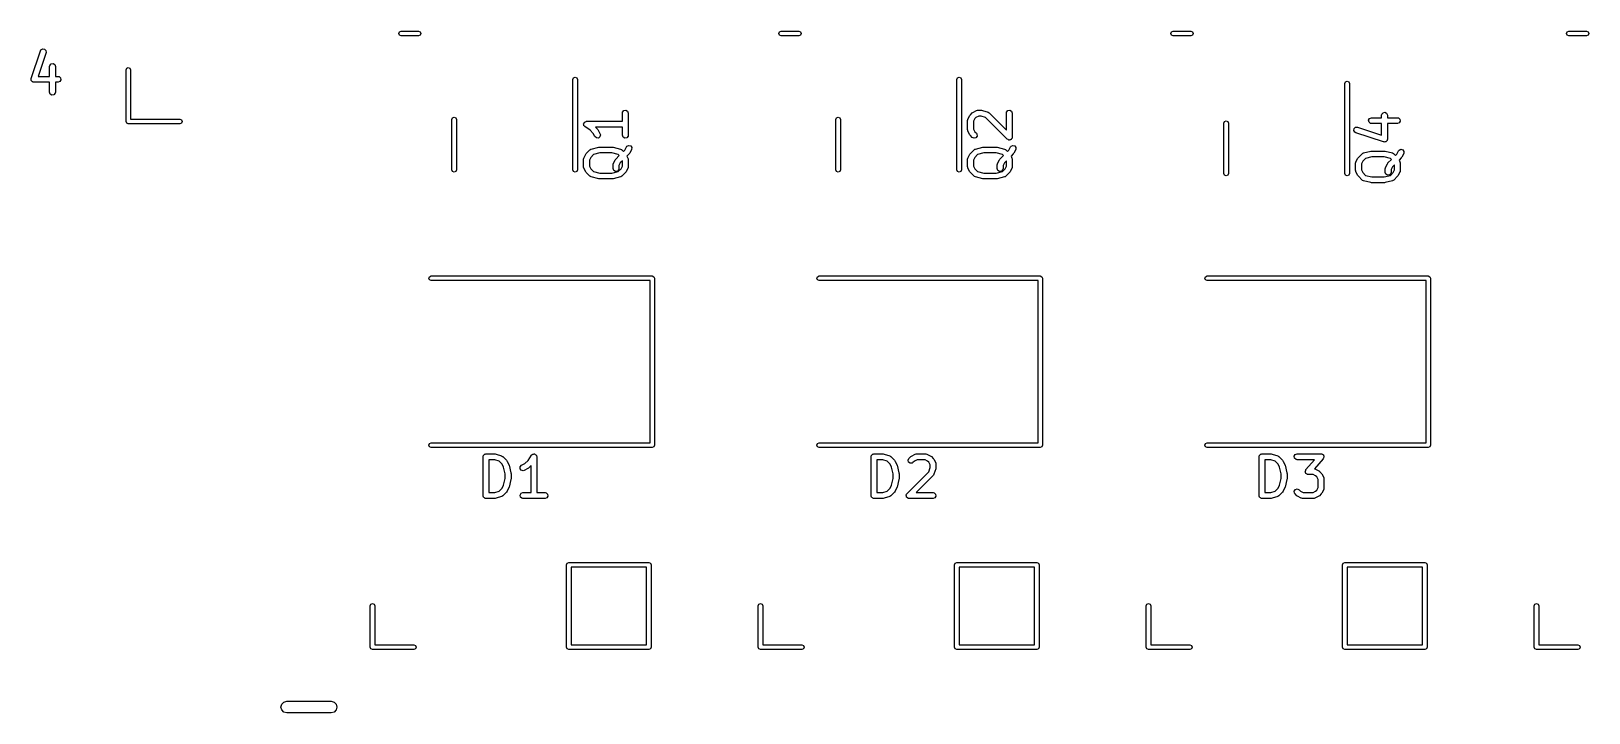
# Model space of a CAD drawing. Extents: x 84 to 170.9, y -102.7 to -57.6.
# Drawn here: x 85.14 to 125.29, y -102.16 to -84.58 of the extents above; entities that cross this region are included whole.
import ezdxf

# ---------------------------------------------------------------- set-up
doc = ezdxf.new("R2010")
doc.units = 0
doc.layers.add('BLACK', color=7, linetype='CONTINUOUS')

msp = doc.modelspace()

# ---------------------------------------------------------------- linework, layer by layer
at = {"layer": 'BLACK', "linetype": 'CONTINUOUS'}
for p, q in [((94.6129, -84.635), (94.6305, -84.5926)), ((94.6305, -84.6774), (94.6129, -84.635)), ((94.6305, -84.5926), (94.6729, -84.575)), ((94.6729, -84.695), (94.6305, -84.6774)), ((94.6729, -84.575), (95.1271, -84.575)), ((95.1271, -84.695), (94.6729, -84.695)), ((95.1271, -84.575), (95.1695, -84.5926)), ((95.1695, -84.6774), (95.1271, -84.695)), ((95.1695, -84.5926), (95.1871, -84.635)), ((95.1871, -84.635), (95.1695, -84.6774)), ((104.413, -84.635), (104.431, -84.5926)), ((104.431, -84.6774), (104.413, -84.635)), ((104.431, -84.5926), (104.473, -84.575)), ((104.473, -84.695), (104.431, -84.6774)), ((104.473, -84.575), (104.927, -84.575)), ((104.927, -84.695), (104.473, -84.695)), ((104.927, -84.575), (104.969, -84.5926)), ((104.969, -84.6774), (104.927, -84.695)), ((104.969, -84.5926), (104.987, -84.635)), ((104.987, -84.635), (104.969, -84.6774)), ((114.513, -84.635), (114.531, -84.5926)), ((114.531, -84.6774), (114.513, -84.635)), ((114.531, -84.5926), (114.573, -84.575)), ((114.573, -84.695), (114.531, -84.6774)), ((114.573, -84.575), (115.027, -84.575)), ((115.027, -84.695), (114.573, -84.695)), ((115.027, -84.575), (115.069, -84.5926)), ((115.069, -84.6774), (115.027, -84.695)), ((115.069, -84.5926), (115.087, -84.635)), ((115.087, -84.635), (115.069, -84.6774)), ((124.713, -84.635), (124.731, -84.5926)), ((124.731, -84.6774), (124.713, -84.635)), ((124.731, -84.5926), (124.773, -84.575)), ((124.773, -84.695), (124.731, -84.6774)), ((124.773, -84.575), (125.227, -84.575)), ((125.227, -84.695), (124.773, -84.695)), ((125.227, -84.575), (125.269, -84.5926)), ((125.269, -84.6774), (125.227, -84.695)), ((125.269, -84.5926), (125.287, -84.635)), ((125.287, -84.635), (125.269, -84.6774)), ((85.1431, -85.7953), (85.3812, -85.081)), ((85.3812, -85.081), (85.3936, -85.0581)), ((85.3936, -85.0581), (85.4373, -85.0313)), ((85.4373, -85.0313), (85.4881, -85.0388)), ((85.4881, -85.0388), (85.5221, -85.0772)), ((85.5221, -85.0772), (85.5235, -85.1285)), ((85.5235, -85.1285), (85.3183, -85.744)), ((85.6155, -85.4857), (85.62, -85.4601)), ((85.6155, -85.744), (85.6155, -85.4857)), ((85.62, -85.4601), (85.653, -85.4208)), ((85.653, -85.4208), (85.7035, -85.4119)), ((85.7035, -85.4119), (85.7479, -85.4375)), ((85.7479, -85.4375), (85.7655, -85.4857)), ((85.7655, -85.4857), (85.7655, -85.744)), ((85.1404, -85.806), (85.1433, -85.8011)), ((85.144, -85.8262), (85.1404, -85.806)), ((85.1433, -85.8011), (85.1431, -85.7953)), ((85.1445, -85.8466), (85.144, -85.8262)), ((85.1483, -85.8509), (85.1445, -85.8466)), ((85.1493, -85.8565), (85.1483, -85.8509)), ((85.165, -85.8697), (85.1493, -85.8565)), ((85.1786, -85.885), (85.165, -85.8697)), ((85.1842, -85.8858), (85.1786, -85.885)), ((85.1886, -85.8895), (85.1842, -85.8858)), ((85.2143, -85.894), (85.1886, -85.8895)), ((85.6155, -85.894), (85.2143, -85.894)), ((85.3183, -85.744), (85.6155, -85.744)), ((85.6155, -86.1524), (85.6155, -85.894)), ((85.7655, -85.744), (85.8333, -85.744)), ((85.8333, -85.894), (85.7655, -85.894)), ((85.7655, -85.894), (85.7655, -86.1524)), ((85.8333, -85.744), (85.859, -85.7486)), ((85.8815, -85.8765), (85.8333, -85.894)), ((85.859, -85.7486), (85.8983, -85.7815)), ((85.9072, -85.8321), (85.8815, -85.8765)), ((85.8983, -85.7815), (85.9072, -85.8321)), ((87.585, -85.575), (87.6026, -85.5326)), ((87.585, -86.905), (87.585, -85.575)), ((87.6026, -85.5326), (87.645, -85.515)), ((87.645, -85.515), (87.6874, -85.5326)), ((87.6874, -85.5326), (87.705, -85.575)), ((87.705, -85.575), (87.705, -86.845)), ((99.1, -85.825), (99.1176, -85.7826)), ((99.1, -88.15), (99.1, -85.825)), ((99.1176, -85.7826), (99.16, -85.765)), ((99.16, -85.765), (99.2024, -85.7826)), ((99.2024, -85.7826), (99.22, -85.825)), ((99.22, -85.825), (99.22, -88.15)), ((109, -85.825), (109.018, -85.7826)), ((109, -88.15), (109, -85.825)), ((109.018, -85.7826), (109.06, -85.765)), ((109.06, -85.765), (109.102, -85.7826)), ((109.102, -85.7826), (109.12, -85.825)), ((109.12, -85.825), (109.12, -88.15)), ((119, -85.925), (119.018, -85.8826)), ((119.018, -85.8826), (119.06, -85.865)), ((119.06, -85.865), (119.102, -85.8826)), ((119.102, -85.8826), (119.12, -85.925)), ((85.633, -86.2006), (85.6155, -86.1524)), ((85.6775, -86.2262), (85.633, -86.2006)), ((85.728, -86.2173), (85.6775, -86.2262)), ((85.761, -86.178), (85.728, -86.2173)), ((85.7655, -86.1524), (85.761, -86.178)), ((119, -88.25), (119, -85.925)), ((119.12, -85.925), (119.12, -88.25)), ((100.377, -86.6905), (100.382, -86.6648)), ((100.377, -86.9012), (100.377, -86.6905)), ((100.382, -86.6648), (100.415, -86.6255)), ((100.415, -86.6255), (100.465, -86.6166)), ((100.465, -86.6166), (100.51, -86.6423)), ((100.51, -86.6423), (100.527, -86.6905)), ((100.527, -86.6905), (100.527, -87.2619)), ((109.347, -86.7327), (109.395, -86.6851)), ((109.395, -86.6851), (109.413, -86.6722)), ((109.413, -86.6722), (109.414, -86.671)), ((109.414, -86.671), (109.509, -86.6234)), ((109.509, -86.6234), (109.534, -86.616)), ((109.534, -86.616), (109.539, -86.617)), ((109.539, -86.617), (109.543, -86.6155)), ((109.543, -86.6155), (109.638, -86.6155)), ((109.638, -86.6155), (109.66, -86.6194)), ((109.66, -86.6194), (109.662, -86.6193)), ((109.662, -86.6193), (109.805, -86.6669)), ((109.805, -86.6669), (109.828, -86.6793)), ((109.828, -86.6793), (109.83, -86.6832)), ((109.83, -86.6832), (109.834, -86.6851)), ((109.834, -86.6851), (110.277, -87.1285)), ((110.277, -86.6905), (110.282, -86.6648)), ((110.277, -87.1285), (110.277, -86.6905)), ((110.282, -86.6648), (110.315, -86.6255)), ((110.315, -86.6255), (110.365, -86.6166)), ((110.365, -86.6166), (110.41, -86.6423)), ((110.41, -86.6423), (110.427, -86.6905)), ((110.427, -86.6905), (110.427, -87.3095)), ((119.949, -86.7172), (119.982, -86.6779)), ((119.982, -86.6779), (120.032, -86.669)), ((120.032, -86.669), (120.076, -86.6946)), ((120.076, -86.6946), (120.094, -86.7429)), ((87.6026, -86.9474), (87.585, -86.905)), ((87.645, -86.965), (87.6026, -86.9474)), ((88.975, -86.965), (87.645, -86.965)), ((87.705, -86.845), (88.975, -86.845)), ((88.975, -86.845), (89.0174, -86.8626)), ((89.0174, -86.9474), (88.975, -86.965)), ((89.0174, -86.8626), (89.035, -86.905)), ((89.035, -86.905), (89.0174, -86.9474)), ((95.98, -86.85), (95.9976, -86.8076)), ((95.98, -88.15), (95.98, -86.85)), ((95.9976, -86.8076), (96.04, -86.79)), ((96.04, -86.79), (96.0824, -86.8076)), ((96.0824, -86.8076), (96.1, -86.85)), ((96.1, -86.85), (96.1, -88.15)), ((99.3775, -86.9714), (99.3793, -86.9674)), ((99.3836, -86.9923), (99.3775, -86.9714)), ((99.3785, -86.9632), (99.3894, -86.9443)), ((99.3793, -86.9674), (99.3785, -86.9632)), ((99.3874, -87.0137), (99.3836, -86.9923)), ((99.3907, -87.0165), (99.3874, -87.0137)), ((99.3894, -86.9443), (99.3981, -86.9244)), ((99.3919, -87.0206), (99.3907, -87.0165)), ((99.4108, -87.0386), (99.3919, -87.0206)), ((99.3981, -86.9244), (99.402, -86.9225)), ((99.402, -86.9225), (99.4042, -86.9187)), ((99.4042, -86.9187), (99.4246, -86.9113)), ((99.5475, -87.1297), (99.4108, -87.0386)), ((99.4246, -86.9113), (99.4441, -86.9016)), ((99.4441, -86.9016), (99.4483, -86.9027)), ((99.4483, -86.9027), (99.4524, -86.9012)), ((99.4524, -86.9012), (100.377, -86.9012)), ((100.377, -87.0512), (99.6811, -87.0512)), ((99.6811, -87.0512), (99.7435, -87.1136)), ((99.7435, -87.1136), (99.7564, -87.132)), ((100.377, -87.2619), (100.377, -87.0512)), ((105.88, -86.85), (105.898, -86.8076)), ((105.88, -88.15), (105.88, -86.85)), ((105.898, -86.8076), (105.94, -86.79)), ((105.94, -86.79), (105.982, -86.8076)), ((105.982, -86.8076), (106, -86.85)), ((106, -86.85), (106, -88.15)), ((109.277, -86.881), (109.282, -86.8553)), ((109.277, -87.119), (109.277, -86.881)), ((109.282, -86.8553), (109.285, -86.8519)), ((109.285, -86.8474), (109.333, -86.7522)), ((109.285, -86.8519), (109.285, -86.8474)), ((109.333, -86.7522), (109.346, -86.7342)), ((109.346, -86.7342), (109.347, -86.7327)), ((109.462, -86.8301), (109.427, -86.8987)), ((109.427, -86.8987), (109.427, -87.1013)), ((109.427, -87.1013), (109.462, -87.1699)), ((109.492, -86.7997), (109.462, -86.8301)), ((109.561, -86.7655), (109.492, -86.7997)), ((109.626, -86.7655), (109.561, -86.7655)), ((109.74, -86.8036), (109.626, -86.7655)), ((110.299, -87.3626), (109.74, -86.8036)), ((115.88, -86.95), (115.898, -86.9076)), ((115.88, -88.25), (115.88, -86.95)), ((115.898, -86.9076), (115.94, -86.89)), ((115.94, -86.89), (115.982, -86.9076)), ((115.982, -86.9076), (116, -86.95)), ((116, -86.95), (116, -88.25)), ((119.231, -87.1388), (119.239, -87.0881)), ((119.239, -87.0881), (119.277, -87.0541)), ((119.277, -87.0541), (119.328, -87.0527)), ((119.328, -87.0527), (119.944, -87.2578)), ((119.612, -86.8727), (119.638, -86.8283)), ((119.621, -86.9232), (119.612, -86.8727)), ((119.66, -86.9562), (119.621, -86.9232)), ((119.638, -86.8283), (119.686, -86.8107)), ((119.686, -86.9607), (119.66, -86.9562)), ((119.686, -86.8107), (119.944, -86.8107)), ((119.944, -86.9607), (119.686, -86.9607)), ((119.944, -86.7429), (119.949, -86.7172)), ((119.944, -86.8107), (119.944, -86.7429)), ((119.944, -87.2578), (119.944, -86.9607)), ((120.094, -86.7429), (120.094, -86.8107)), ((120.094, -86.8107), (120.352, -86.8107)), ((120.352, -86.9607), (120.094, -86.9607)), ((120.094, -86.9607), (120.094, -87.3619)), ((120.352, -86.8107), (120.378, -86.8152)), ((120.401, -86.9432), (120.352, -86.9607)), ((120.378, -86.8152), (120.417, -86.8482)), ((120.426, -86.8987), (120.401, -86.9432)), ((120.417, -86.8482), (120.426, -86.8987)), ((99.6288, -87.2111), (99.5475, -87.1297)), ((99.671, -87.2954), (99.6288, -87.2111)), ((99.7083, -87.3307), (99.671, -87.2954)), ((99.7595, -87.3338), (99.7083, -87.3307)), ((99.7564, -87.132), (99.7576, -87.1331)), ((99.7576, -87.1331), (99.8052, -87.2284)), ((99.8007, -87.3032), (99.7595, -87.3338)), ((99.8126, -87.2533), (99.8007, -87.3032)), ((99.8052, -87.2284), (99.8126, -87.2533)), ((100.395, -87.3101), (100.377, -87.2619)), ((100.439, -87.3358), (100.395, -87.3101)), ((100.49, -87.3269), (100.439, -87.3358)), ((100.523, -87.2876), (100.49, -87.3269)), ((100.527, -87.2619), (100.523, -87.2876)), ((109.279, -87.1233), (109.277, -87.119)), ((109.278, -87.1276), (109.279, -87.1233)), ((109.285, -87.1526), (109.278, -87.1276)), ((109.333, -87.2478), (109.285, -87.1526)), ((109.334, -87.249), (109.333, -87.2478)), ((109.347, -87.2673), (109.334, -87.249)), ((109.395, -87.3149), (109.347, -87.2673)), ((109.441, -87.3366), (109.395, -87.3149)), ((109.491, -87.3233), (109.441, -87.3366)), ((109.462, -87.1699), (109.501, -87.2089)), ((109.52, -87.2813), (109.491, -87.3233)), ((109.501, -87.2089), (109.516, -87.2302)), ((109.516, -87.2302), (109.52, -87.2813)), ((110.32, -87.3721), (110.299, -87.3626)), ((110.339, -87.3834), (110.32, -87.3721)), ((110.343, -87.3828), (110.339, -87.3834)), ((110.346, -87.3842), (110.343, -87.3828)), ((110.368, -87.3784), (110.346, -87.3842)), ((110.39, -87.3745), (110.368, -87.3784)), ((110.392, -87.3718), (110.39, -87.3745)), ((110.395, -87.371), (110.392, -87.3718)), ((110.408, -87.3525), (110.395, -87.371)), ((110.423, -87.3352), (110.408, -87.3525)), ((110.424, -87.3306), (110.423, -87.3352)), ((110.425, -87.3289), (110.424, -87.3306)), ((110.427, -87.3095), (110.425, -87.3256)), ((110.425, -87.3256), (110.425, -87.3289)), ((119.258, -87.1826), (119.231, -87.1388)), ((119.281, -87.195), (119.258, -87.1826)), ((119.995, -87.4331), (119.281, -87.195)), ((120.001, -87.4329), (119.995, -87.4331)), ((120.006, -87.4358), (120.001, -87.4329)), ((120.026, -87.4322), (120.006, -87.4358)), ((120.047, -87.4317), (120.026, -87.4322)), ((120.051, -87.4279), (120.047, -87.4317)), ((120.057, -87.4269), (120.051, -87.4279)), ((120.07, -87.4112), (120.057, -87.4269)), ((120.085, -87.3976), (120.07, -87.4112)), ((120.086, -87.3919), (120.085, -87.3976)), ((120.09, -87.3876), (120.086, -87.3919)), ((120.094, -87.3619), (120.09, -87.3876)), ((99.3774, -87.881), (99.3819, -87.8553)), ((99.3774, -88.0714), (99.3774, -87.881)), ((99.3819, -87.8553), (99.3848, -87.8519)), ((99.3848, -87.8519), (99.3853, -87.8474)), ((99.3853, -87.8474), (99.4329, -87.7522)), ((99.4329, -87.7522), (99.4463, -87.7342)), ((99.4463, -87.7342), (99.447, -87.7327)), ((99.447, -87.7327), (99.5422, -87.6374)), ((99.5616, -87.8301), (99.5274, -87.8987)), ((99.5274, -87.8987), (99.5274, -88.0537)), ((99.5422, -87.6374), (99.5635, -87.6225)), ((99.6336, -87.7582), (99.5616, -87.8301)), ((99.5635, -87.6225), (99.5709, -87.6219)), ((99.5709, -87.6219), (99.577, -87.6177)), ((99.577, -87.6177), (99.7675, -87.5701)), ((99.7949, -87.7179), (99.6336, -87.7582)), ((99.7675, -87.5701), (99.7825, -87.569)), ((99.7825, -87.569), (99.7857, -87.5679)), ((99.7857, -87.5679), (100.119, -87.5679)), ((100.11, -87.7179), (99.7949, -87.7179)), ((100.271, -87.7582), (100.11, -87.7179)), ((100.119, -87.5679), (100.134, -87.5705)), ((100.134, -87.5705), (100.137, -87.5701)), ((100.137, -87.5701), (100.328, -87.6177)), ((100.147, -87.9903), (100.195, -87.895)), ((100.195, -87.895), (100.208, -87.877)), ((100.208, -87.877), (100.209, -87.8755)), ((100.209, -87.8755), (100.299, -87.7857)), ((100.299, -87.7857), (100.271, -87.7582)), ((100.377, -87.9192), (100.324, -87.973)), ((100.328, -87.6177), (100.352, -87.6283)), ((100.352, -87.6283), (100.356, -87.6343)), ((100.356, -87.6343), (100.363, -87.6374)), ((100.363, -87.6374), (100.405, -87.6796)), ((100.377, -88.0537), (100.377, -87.9192)), ((100.405, -87.6796), (100.438, -87.646)), ((100.438, -87.646), (100.481, -87.5617)), ((100.481, -87.5617), (100.496, -87.5408)), ((100.496, -87.5408), (100.543, -87.5204)), ((100.553, -87.7435), (100.496, -87.8005)), ((100.496, -87.8005), (100.519, -87.8474)), ((100.519, -87.8474), (100.527, -87.8724)), ((100.527, -87.8724), (100.526, -87.8767)), ((100.526, -87.8767), (100.527, -87.881)), ((100.527, -87.881), (100.527, -88.0714)), ((100.543, -87.5204), (100.592, -87.535)), ((100.554, -87.742), (100.553, -87.7435)), ((100.567, -87.724), (100.554, -87.742)), ((100.615, -87.6288), (100.567, -87.724)), ((100.592, -87.535), (100.621, -87.5778)), ((100.621, -87.5778), (100.615, -87.6288)), ((109.277, -87.881), (109.282, -87.8553)), ((109.277, -88.0714), (109.277, -87.881)), ((109.282, -87.8553), (109.285, -87.8519)), ((109.285, -87.8474), (109.333, -87.7522)), ((109.285, -87.8519), (109.285, -87.8474)), ((109.333, -87.7522), (109.346, -87.7342)), ((109.346, -87.7342), (109.347, -87.7327)), ((109.347, -87.7327), (109.442, -87.6374)), ((109.462, -87.8301), (109.427, -87.8987)), ((109.427, -87.8987), (109.427, -88.0537)), ((109.442, -87.6374), (109.464, -87.6225)), ((109.534, -87.7582), (109.462, -87.8301)), ((109.464, -87.6225), (109.471, -87.6219)), ((109.471, -87.6219), (109.477, -87.6177)), ((109.477, -87.6177), (109.668, -87.5701)), ((109.695, -87.7179), (109.534, -87.7582)), ((109.668, -87.5701), (109.682, -87.569)), ((109.682, -87.569), (109.686, -87.5679)), ((109.686, -87.5679), (110.019, -87.5679)), ((110.01, -87.7179), (109.695, -87.7179)), ((110.171, -87.7582), (110.01, -87.7179)), ((110.019, -87.5679), (110.034, -87.5705)), ((110.034, -87.5705), (110.037, -87.5701)), ((110.037, -87.5701), (110.228, -87.6177)), ((110.047, -87.9903), (110.095, -87.895)), ((110.095, -87.895), (110.108, -87.877)), ((110.108, -87.877), (110.109, -87.8755)), ((110.109, -87.8755), (110.199, -87.7857)), ((110.199, -87.7857), (110.171, -87.7582)), ((110.277, -87.9192), (110.224, -87.973)), ((110.228, -87.6177), (110.252, -87.6283)), ((110.252, -87.6283), (110.256, -87.6343)), ((110.256, -87.6343), (110.263, -87.6374)), ((110.263, -87.6374), (110.305, -87.6796)), ((110.277, -88.0537), (110.277, -87.9192)), ((110.305, -87.6796), (110.338, -87.646)), ((110.338, -87.646), (110.381, -87.5617)), ((110.381, -87.5617), (110.396, -87.5408)), ((110.396, -87.5408), (110.443, -87.5204)), ((110.453, -87.7435), (110.396, -87.8005)), ((110.396, -87.8005), (110.419, -87.8474)), ((110.419, -87.8474), (110.427, -87.8724)), ((110.427, -87.8724), (110.426, -87.8767)), ((110.426, -87.8767), (110.427, -87.881)), ((110.427, -87.881), (110.427, -88.0714)), ((110.443, -87.5204), (110.492, -87.535)), ((110.454, -87.742), (110.453, -87.7435)), ((110.467, -87.724), (110.454, -87.742)), ((110.515, -87.6288), (110.467, -87.724)), ((110.492, -87.535), (110.521, -87.5778)), ((110.521, -87.5778), (110.515, -87.6288)), ((119.285, -87.9474), (119.333, -87.8522)), ((119.333, -87.8522), (119.346, -87.8342)), ((119.346, -87.8342), (119.347, -87.8327)), ((119.347, -87.8327), (119.442, -87.7374)), ((119.442, -87.7374), (119.464, -87.7225)), ((119.534, -87.8582), (119.462, -87.9301)), ((119.464, -87.7225), (119.471, -87.7219)), ((119.471, -87.7219), (119.477, -87.7177)), ((119.477, -87.7177), (119.668, -87.6701)), ((119.695, -87.8179), (119.534, -87.8582)), ((119.668, -87.6701), (119.682, -87.669)), ((119.682, -87.669), (119.686, -87.6679)), ((119.686, -87.6679), (120.019, -87.6679)), ((120.01, -87.8179), (119.695, -87.8179)), ((120.171, -87.8582), (120.01, -87.8179)), ((120.019, -87.6679), (120.034, -87.6705)), ((120.034, -87.6705), (120.037, -87.6701)), ((120.037, -87.6701), (120.228, -87.7177)), ((120.109, -87.9755), (120.199, -87.8857)), ((120.199, -87.8857), (120.171, -87.8582)), ((120.228, -87.7177), (120.252, -87.7283)), ((120.252, -87.7283), (120.256, -87.7343)), ((120.256, -87.7343), (120.263, -87.7374)), ((120.263, -87.7374), (120.305, -87.7796)), ((120.305, -87.7796), (120.338, -87.746)), ((120.338, -87.746), (120.381, -87.6617)), ((120.381, -87.6617), (120.396, -87.6408)), ((120.396, -87.6408), (120.443, -87.6204)), ((120.453, -87.8435), (120.396, -87.9005)), ((120.396, -87.9005), (120.419, -87.9474)), ((120.443, -87.6204), (120.492, -87.635)), ((120.454, -87.842), (120.453, -87.8435)), ((120.467, -87.824), (120.454, -87.842)), ((120.515, -87.7288), (120.467, -87.824)), ((120.492, -87.635), (120.521, -87.6778)), ((120.521, -87.6778), (120.515, -87.7288)), ((95.9976, -88.1924), (95.98, -88.15)), ((96.04, -88.21), (95.9976, -88.1924)), ((96.0824, -88.1924), (96.04, -88.21)), ((96.1, -88.15), (96.0824, -88.1924)), ((99.1176, -88.1924), (99.1, -88.15)), ((99.16, -88.21), (99.1176, -88.1924)), ((99.2024, -88.1924), (99.16, -88.21)), ((99.22, -88.15), (99.2024, -88.1924)), ((99.3789, -88.0756), (99.3774, -88.0714)), ((99.3779, -88.08), (99.3789, -88.0756)), ((99.3853, -88.105), (99.3779, -88.08)), ((99.4329, -88.2002), (99.3853, -88.105)), ((99.4341, -88.2013), (99.4329, -88.2002)), ((99.447, -88.2197), (99.4341, -88.2013)), ((99.5422, -88.3149), (99.447, -88.2197)), ((99.5274, -88.0537), (99.5616, -88.1222)), ((99.5489, -88.3181), (99.5422, -88.3149)), ((99.5533, -88.3241), (99.5489, -88.3181)), ((99.5616, -88.1222), (99.6336, -88.1942)), ((99.6336, -88.1942), (99.7949, -88.2345)), ((99.7949, -88.2345), (100.11, -88.2345)), ((100.11, -88.2345), (100.271, -88.1942)), ((100.139, -88.0238), (100.144, -87.9982)), ((100.139, -88.119), (100.139, -88.0238)), ((100.157, -88.1673), (100.139, -88.119)), ((100.144, -87.9982), (100.147, -87.9947)), ((100.147, -87.9947), (100.147, -87.9903)), ((100.201, -88.1929), (100.157, -88.1673)), ((100.252, -88.184), (100.201, -88.1929)), ((100.285, -88.1447), (100.252, -88.184)), ((100.271, -88.1942), (100.343, -88.1222)), ((100.289, -88.119), (100.285, -88.1447)), ((100.324, -87.973), (100.289, -88.0415)), ((100.289, -88.0415), (100.289, -88.119)), ((100.363, -88.3149), (100.341, -88.3299)), ((100.343, -88.1222), (100.377, -88.0537)), ((100.458, -88.2197), (100.363, -88.3149)), ((100.472, -88.2002), (100.458, -88.2182)), ((100.458, -88.2182), (100.458, -88.2197)), ((100.519, -88.105), (100.472, -88.2002)), ((100.52, -88.1005), (100.519, -88.105)), ((100.523, -88.0971), (100.52, -88.1005)), ((100.527, -88.0714), (100.523, -88.0971)), ((105.898, -88.1924), (105.88, -88.15)), ((105.94, -88.21), (105.898, -88.1924)), ((105.982, -88.1924), (105.94, -88.21)), ((106, -88.15), (105.982, -88.1924)), ((109.018, -88.1924), (109, -88.15)), ((109.06, -88.21), (109.018, -88.1924)), ((109.102, -88.1924), (109.06, -88.21)), ((109.12, -88.15), (109.102, -88.1924)), ((109.279, -88.0756), (109.277, -88.0714)), ((109.278, -88.08), (109.279, -88.0756)), ((109.285, -88.105), (109.278, -88.08)), ((109.333, -88.2002), (109.285, -88.105)), ((109.334, -88.2013), (109.333, -88.2002)), ((109.347, -88.2197), (109.334, -88.2013)), ((109.442, -88.3149), (109.347, -88.2197)), ((109.427, -88.0537), (109.462, -88.1222)), ((109.449, -88.3181), (109.442, -88.3149)), ((109.453, -88.3241), (109.449, -88.3181)), ((109.462, -88.1222), (109.534, -88.1942)), ((109.534, -88.1942), (109.695, -88.2345)), ((109.695, -88.2345), (110.01, -88.2345)), ((110.01, -88.2345), (110.171, -88.1942)), ((110.039, -88.0238), (110.044, -87.9982)), ((110.039, -88.119), (110.039, -88.0238)), ((110.057, -88.1673), (110.039, -88.119)), ((110.044, -87.9982), (110.047, -87.9947)), ((110.047, -87.9947), (110.047, -87.9903)), ((110.101, -88.1929), (110.057, -88.1673)), ((110.152, -88.184), (110.101, -88.1929)), ((110.185, -88.1447), (110.152, -88.184)), ((110.171, -88.1942), (110.243, -88.1222)), ((110.189, -88.119), (110.185, -88.1447)), ((110.224, -87.973), (110.189, -88.0415)), ((110.189, -88.0415), (110.189, -88.119)), ((110.263, -88.3149), (110.241, -88.3299)), ((110.243, -88.1222), (110.277, -88.0537)), ((110.358, -88.2197), (110.263, -88.3149)), ((110.372, -88.2002), (110.358, -88.2182)), ((110.358, -88.2182), (110.358, -88.2197)), ((110.419, -88.105), (110.372, -88.2002)), ((110.42, -88.1005), (110.419, -88.105)), ((110.423, -88.0971), (110.42, -88.1005)), ((110.427, -88.0714), (110.423, -88.0971)), ((115.898, -88.2924), (115.88, -88.25)), ((115.94, -88.31), (115.898, -88.2924)), ((115.982, -88.2924), (115.94, -88.31)), ((116, -88.25), (115.982, -88.2924)), ((119.018, -88.2924), (119, -88.25)), ((119.06, -88.31), (119.018, -88.2924)), ((119.102, -88.2924), (119.06, -88.31)), ((119.12, -88.25), (119.102, -88.2924)), ((119.277, -87.981), (119.282, -87.9553)), ((119.277, -88.1714), (119.277, -87.981)), ((119.279, -88.1756), (119.277, -88.1714)), ((119.278, -88.18), (119.279, -88.1756)), ((119.285, -88.205), (119.278, -88.18)), ((119.282, -87.9553), (119.285, -87.9519)), ((119.285, -87.9519), (119.285, -87.9474)), ((119.333, -88.3002), (119.285, -88.205)), ((119.334, -88.3013), (119.333, -88.3002)), ((119.347, -88.3197), (119.334, -88.3013)), ((119.442, -88.4149), (119.347, -88.3197)), ((119.462, -87.9301), (119.427, -87.9987)), ((119.427, -87.9987), (119.427, -88.1537)), ((119.427, -88.1537), (119.462, -88.2222)), ((119.462, -88.2222), (119.534, -88.2942)), ((119.534, -88.2942), (119.695, -88.3345)), ((120.01, -88.3345), (120.171, -88.2942)), ((120.039, -88.1238), (120.044, -88.0982)), ((120.039, -88.219), (120.039, -88.1238)), ((120.057, -88.2673), (120.039, -88.219)), ((120.044, -88.0982), (120.047, -88.0947)), ((120.047, -88.0903), (120.095, -87.995)), ((120.047, -88.0947), (120.047, -88.0903)), ((120.101, -88.2929), (120.057, -88.2673)), ((120.095, -87.995), (120.108, -87.977)), ((120.152, -88.284), (120.101, -88.2929)), ((120.108, -87.977), (120.109, -87.9755)), ((120.185, -88.2447), (120.152, -88.284)), ((120.171, -88.2942), (120.243, -88.2222)), ((120.189, -88.219), (120.185, -88.2447)), ((120.224, -88.073), (120.189, -88.1415)), ((120.189, -88.1415), (120.189, -88.219)), ((120.277, -88.0192), (120.224, -88.073)), ((120.243, -88.2222), (120.277, -88.1537)), ((120.358, -88.3197), (120.263, -88.4149)), ((120.277, -88.1537), (120.277, -88.0192)), ((120.372, -88.3002), (120.358, -88.3182)), ((120.358, -88.3182), (120.358, -88.3197)), ((120.419, -88.205), (120.372, -88.3002)), ((120.419, -87.9474), (120.427, -87.9724)), ((120.42, -88.2005), (120.419, -88.205)), ((120.423, -88.1971), (120.42, -88.2005)), ((120.427, -88.1714), (120.423, -88.1971)), ((120.427, -87.9724), (120.426, -87.9767)), ((120.426, -87.9767), (120.427, -87.981)), ((120.427, -87.981), (120.427, -88.1714)), ((99.577, -88.3347), (99.5533, -88.3241)), ((99.7675, -88.3823), (99.577, -88.3347)), ((99.771, -88.3819), (99.7675, -88.3823)), ((99.7857, -88.3845), (99.771, -88.3819)), ((100.119, -88.3845), (99.7857, -88.3845)), ((100.122, -88.3833), (100.119, -88.3845)), ((100.137, -88.3823), (100.122, -88.3833)), ((100.328, -88.3347), (100.137, -88.3823)), ((100.334, -88.3305), (100.328, -88.3347)), ((100.341, -88.3299), (100.334, -88.3305)), ((109.477, -88.3347), (109.453, -88.3241)), ((109.668, -88.3823), (109.477, -88.3347)), ((109.671, -88.3819), (109.668, -88.3823)), ((109.686, -88.3845), (109.671, -88.3819)), ((110.019, -88.3845), (109.686, -88.3845)), ((110.022, -88.3833), (110.019, -88.3845)), ((110.037, -88.3823), (110.022, -88.3833)), ((110.228, -88.3347), (110.037, -88.3823)), ((110.234, -88.3305), (110.228, -88.3347)), ((110.241, -88.3299), (110.234, -88.3305)), ((119.449, -88.4181), (119.442, -88.4149)), ((119.453, -88.4241), (119.449, -88.4181)), ((119.477, -88.4347), (119.453, -88.4241)), ((119.668, -88.4823), (119.477, -88.4347)), ((119.671, -88.4819), (119.668, -88.4823)), ((119.686, -88.4845), (119.671, -88.4819)), ((120.019, -88.4845), (119.686, -88.4845)), ((119.695, -88.3345), (120.01, -88.3345)), ((120.022, -88.4833), (120.019, -88.4845)), ((120.037, -88.4823), (120.022, -88.4833)), ((120.228, -88.4347), (120.037, -88.4823)), ((120.234, -88.4305), (120.228, -88.4347)), ((120.241, -88.4299), (120.234, -88.4305)), ((120.263, -88.4149), (120.241, -88.4299)), ((95.39, -90.95), (95.4076, -90.9076)), ((95.4076, -90.9924), (95.39, -90.95)), ((95.4076, -90.9076), (95.45, -90.89)), ((95.45, -91.01), (95.4076, -90.9924)), ((95.45, -90.89), (101.15, -90.89)), ((101.09, -91.01), (95.45, -91.01)), ((101.09, -95.19), (101.09, -91.01)), ((101.15, -90.89), (101.192, -90.9076)), ((101.192, -90.9076), (101.21, -90.95)), ((101.21, -90.95), (101.21, -95.25)), ((105.39, -90.95), (105.408, -90.9076)), ((105.408, -90.9924), (105.39, -90.95)), ((105.408, -90.9076), (105.45, -90.89)), ((105.45, -91.01), (105.408, -90.9924)), ((105.45, -90.89), (111.15, -90.89)), ((111.09, -91.01), (105.45, -91.01)), ((111.09, -95.19), (111.09, -91.01)), ((111.15, -90.89), (111.192, -90.9076)), ((111.192, -90.9076), (111.21, -90.95)), ((111.21, -90.95), (111.21, -95.25)), ((115.39, -90.95), (115.408, -90.9076)), ((115.408, -90.9924), (115.39, -90.95)), ((115.408, -90.9076), (115.45, -90.89)), ((115.45, -91.01), (115.408, -90.9924)), ((115.45, -90.89), (121.15, -90.89)), ((121.09, -91.01), (115.45, -91.01)), ((121.09, -95.19), (121.09, -91.01)), ((121.15, -90.89), (121.192, -90.9076)), ((121.192, -90.9076), (121.21, -90.95)), ((121.21, -90.95), (121.21, -95.25)), ((95.39, -95.25), (95.4076, -95.2076)), ((95.4076, -95.2924), (95.39, -95.25)), ((95.4076, -95.2076), (95.45, -95.19)), ((95.45, -95.31), (95.4076, -95.2924)), ((95.45, -95.19), (101.09, -95.19)), ((101.15, -95.31), (95.45, -95.31)), ((96.7869, -95.5524), (96.7886, -95.5426)), ((96.788, -95.5394), (96.7897, -95.5365)), ((96.7886, -95.5426), (96.788, -95.5394)), ((96.7897, -95.5365), (96.7914, -95.5267)), ((96.7914, -95.5267), (96.804, -95.5118)), ((96.804, -95.5118), (96.8137, -95.4949)), ((96.8137, -95.4949), (96.8201, -95.4926)), ((96.8201, -95.4926), (96.8244, -95.4874)), ((96.8244, -95.4874), (96.8436, -95.484)), ((96.8436, -95.484), (96.8619, -95.4774)), ((96.8619, -95.4774), (97.1, -95.4774)), ((97.1, -95.4774), (97.1221, -95.4813)), ((97.1221, -95.4813), (97.1237, -95.4812)), ((97.1237, -95.4812), (97.2666, -95.5288)), ((97.2666, -95.5288), (97.2895, -95.5413)), ((97.2895, -95.5413), (97.2918, -95.5451)), ((97.2918, -95.5451), (97.2959, -95.547)), ((97.2959, -95.547), (97.3911, -95.6422)), ((97.9465, -95.6475), (98.0376, -95.5108)), ((98.0376, -95.5108), (98.0556, -95.4919)), ((98.0556, -95.4919), (98.0597, -95.4907)), ((98.0597, -95.4907), (98.0625, -95.4874)), ((98.0625, -95.4874), (98.0839, -95.4836)), ((98.0839, -95.4836), (98.1048, -95.4775)), ((98.1048, -95.4775), (98.1088, -95.4793)), ((98.1088, -95.4793), (98.113, -95.4785)), ((98.113, -95.4785), (98.1319, -95.4894)), ((98.1319, -95.4894), (98.1518, -95.4981)), ((98.1518, -95.4981), (98.1537, -95.502)), ((98.1537, -95.502), (98.1575, -95.5042)), ((98.1575, -95.5042), (98.1649, -95.5246)), ((98.1649, -95.5246), (98.1745, -95.5441)), ((98.1745, -95.5441), (98.1735, -95.5483)), ((98.1735, -95.5483), (98.175, -95.5524)), ((101.192, -95.2924), (101.15, -95.31)), ((101.21, -95.25), (101.192, -95.2924)), ((105.39, -95.25), (105.408, -95.2076)), ((105.408, -95.2924), (105.39, -95.25)), ((105.408, -95.2076), (105.45, -95.19)), ((105.45, -95.31), (105.408, -95.2924)), ((105.45, -95.19), (111.09, -95.19)), ((111.15, -95.31), (105.45, -95.31)), ((106.787, -95.5524), (106.789, -95.5426)), ((106.788, -95.5394), (106.79, -95.5365)), ((106.789, -95.5426), (106.788, -95.5394)), ((106.79, -95.5365), (106.791, -95.5267)), ((106.791, -95.5267), (106.804, -95.5118)), ((106.804, -95.5118), (106.814, -95.4949)), ((106.814, -95.4949), (106.82, -95.4926)), ((106.82, -95.4926), (106.824, -95.4874)), ((106.824, -95.4874), (106.844, -95.484)), ((106.844, -95.484), (106.862, -95.4774)), ((106.862, -95.4774), (107.1, -95.4774)), ((107.1, -95.4774), (107.122, -95.4813)), ((107.122, -95.4813), (107.124, -95.4812)), ((107.124, -95.4812), (107.267, -95.5288)), ((107.267, -95.5288), (107.289, -95.5413)), ((107.289, -95.5413), (107.292, -95.5451)), ((107.292, -95.5451), (107.296, -95.547)), ((107.296, -95.547), (107.391, -95.6422)), ((107.761, -95.5946), (107.809, -95.547)), ((107.809, -95.547), (107.827, -95.5341)), ((107.827, -95.5341), (107.828, -95.5329)), ((107.828, -95.5329), (107.924, -95.4853)), ((107.924, -95.4853), (107.949, -95.4779)), ((107.949, -95.4779), (107.953, -95.4789)), ((107.953, -95.4789), (107.957, -95.4774)), ((107.957, -95.4774), (108.195, -95.4774)), ((108.195, -95.4774), (108.221, -95.4819)), ((108.221, -95.4819), (108.224, -95.4848)), ((108.224, -95.4848), (108.229, -95.4853)), ((108.229, -95.4853), (108.324, -95.5329)), ((108.324, -95.5329), (108.342, -95.5463)), ((108.342, -95.5463), (108.344, -95.547)), ((108.344, -95.547), (108.391, -95.5946)), ((111.192, -95.2924), (111.15, -95.31)), ((111.21, -95.25), (111.192, -95.2924)), ((115.39, -95.25), (115.408, -95.2076)), ((115.408, -95.2924), (115.39, -95.25)), ((115.408, -95.2076), (115.45, -95.19)), ((115.45, -95.31), (115.408, -95.2924)), ((115.45, -95.19), (121.09, -95.19)), ((121.15, -95.31), (115.45, -95.31)), ((116.787, -95.5524), (116.789, -95.5426)), ((116.788, -95.5394), (116.79, -95.5365)), ((116.789, -95.5426), (116.788, -95.5394)), ((116.79, -95.5365), (116.791, -95.5267)), ((116.791, -95.5267), (116.804, -95.5118)), ((116.804, -95.5118), (116.814, -95.4949)), ((116.814, -95.4949), (116.82, -95.4926)), ((116.82, -95.4926), (116.824, -95.4874)), ((116.824, -95.4874), (116.844, -95.484)), ((116.844, -95.484), (116.862, -95.4774)), ((116.862, -95.4774), (117.1, -95.4774)), ((117.1, -95.4774), (117.122, -95.4813)), ((117.122, -95.4813), (117.124, -95.4812)), ((117.124, -95.4812), (117.267, -95.5288)), ((117.267, -95.5288), (117.289, -95.5413)), ((117.289, -95.5413), (117.292, -95.5451)), ((117.292, -95.5451), (117.296, -95.547)), ((117.296, -95.547), (117.391, -95.6422)), ((117.693, -95.5394), (117.718, -95.4949)), ((117.702, -95.5899), (117.693, -95.5394)), ((117.718, -95.4949), (117.767, -95.4774)), ((117.767, -95.4774), (118.386, -95.4774)), ((118.386, -95.4774), (118.397, -95.4793)), ((118.397, -95.4793), (118.4, -95.4788)), ((118.4, -95.4788), (118.403, -95.4804)), ((118.403, -95.4804), (118.411, -95.4819)), ((118.411, -95.4819), (118.427, -95.4949)), ((118.427, -95.4949), (118.444, -95.5054)), ((118.444, -95.5054), (118.446, -95.511)), ((118.446, -95.511), (118.451, -95.5149)), ((118.451, -95.5149), (118.454, -95.5348)), ((118.454, -95.5348), (118.461, -95.5539)), ((121.192, -95.2924), (121.15, -95.31)), ((121.21, -95.25), (121.192, -95.2924)), ((96.7869, -96.5524), (96.7869, -95.5524)), ((96.9369, -95.6274), (96.9369, -96.4774)), ((97.0878, -95.6274), (96.9369, -95.6274)), ((97.2023, -95.6656), (97.0878, -95.6274)), ((97.2765, -95.7397), (97.2023, -95.6656)), ((97.3149, -95.8167), (97.2765, -95.7397)), ((97.3583, -95.9902), (97.3149, -95.8167)), ((97.3911, -95.6422), (97.404, -95.6606)), ((97.404, -95.6606), (97.4052, -95.6617)), ((97.4052, -95.6617), (97.4528, -95.7569)), ((97.4528, -95.7569), (97.4565, -95.7693)), ((97.4565, -95.7693), (97.4585, -95.7723)), ((97.4585, -95.7723), (97.5061, -95.9628)), ((97.7424, -95.8595), (97.7455, -95.8083)), ((97.773, -95.9007), (97.7424, -95.8595)), ((97.7455, -95.8083), (97.7807, -95.771)), ((97.8229, -95.9126), (97.773, -95.9007)), ((97.7807, -95.771), (97.8651, -95.7288)), ((97.8478, -95.9052), (97.8229, -95.9126)), ((97.9431, -95.8576), (97.8478, -95.9052)), ((97.8651, -95.7288), (97.9465, -95.6475)), ((97.9442, -95.8564), (97.9431, -95.8576)), ((97.9626, -95.8435), (97.9442, -95.8564)), ((98.025, -95.7811), (97.9626, -95.8435)), ((98.025, -96.4774), (98.025, -95.7811)), ((98.175, -95.5524), (98.175, -96.4774)), ((106.787, -96.5524), (106.787, -95.5524)), ((106.937, -95.6274), (106.937, -96.4774)), ((107.088, -95.6274), (106.937, -95.6274)), ((107.202, -95.6656), (107.088, -95.6274)), ((107.276, -95.7397), (107.202, -95.6656)), ((107.315, -95.8167), (107.276, -95.7397)), ((107.358, -95.9902), (107.315, -95.8167)), ((107.391, -95.6422), (107.404, -95.6606)), ((107.404, -95.6606), (107.405, -95.6617)), ((107.405, -95.6617), (107.453, -95.7569)), ((107.453, -95.7569), (107.456, -95.7693)), ((107.456, -95.7693), (107.458, -95.7723)), ((107.458, -95.7723), (107.506, -95.9628)), ((107.714, -96.4993), (108.273, -95.9404)), ((107.74, -95.6411), (107.761, -95.5946)), ((107.753, -95.6906), (107.74, -95.6411)), ((107.795, -95.7201), (107.753, -95.6906)), ((107.846, -95.7156), (107.795, -95.7201)), ((107.867, -95.7007), (107.846, -95.7156)), ((107.906, -95.6616), (107.867, -95.7007)), ((107.975, -95.6274), (107.906, -95.6616)), ((108.178, -95.6274), (107.975, -95.6274)), ((108.246, -95.6616), (108.178, -95.6274)), ((108.276, -95.692), (108.246, -95.6616)), ((108.273, -95.9404), (108.311, -95.8259)), ((108.311, -95.7606), (108.276, -95.692)), ((108.311, -95.8259), (108.311, -95.7606)), ((108.391, -95.5946), (108.404, -95.613)), ((108.404, -95.613), (108.405, -95.6141)), ((108.405, -95.6141), (108.453, -95.7093)), ((108.457, -95.8618), (108.409, -96.0047)), ((108.453, -95.7093), (108.46, -95.7343)), ((108.461, -95.8381), (108.457, -95.8602)), ((108.457, -95.8602), (108.457, -95.8618)), ((108.46, -95.7343), (108.459, -95.7386)), ((108.459, -95.7386), (108.461, -95.7429)), ((108.461, -95.7429), (108.461, -95.8381)), ((116.787, -96.5524), (116.787, -95.5524)), ((116.937, -95.6274), (116.937, -96.4774)), ((117.088, -95.6274), (116.937, -95.6274)), ((117.202, -95.6656), (117.088, -95.6274)), ((117.276, -95.7397), (117.202, -95.6656)), ((117.315, -95.8167), (117.276, -95.7397)), ((117.358, -95.9902), (117.315, -95.8167)), ((117.391, -95.6422), (117.404, -95.6606)), ((117.404, -95.6606), (117.405, -95.6617)), ((117.405, -95.6617), (117.453, -95.7569)), ((117.453, -95.7569), (117.456, -95.7693)), ((117.456, -95.7693), (117.458, -95.7723)), ((117.458, -95.7723), (117.506, -95.9628)), ((117.741, -95.6229), (117.702, -95.5899)), ((117.767, -95.6274), (117.741, -95.6229)), ((118.22, -95.6274), (117.767, -95.6274)), ((117.977, -95.9318), (117.98, -95.9262)), ((117.984, -95.9509), (117.977, -95.9318)), ((117.979, -95.9203), (117.989, -95.9028)), ((117.98, -95.9262), (117.979, -95.9203)), ((117.989, -95.9028), (117.996, -95.8839)), ((117.996, -95.8839), (118.22, -95.6274)), ((118.442, -95.6018), (118.215, -95.8618)), ((118.215, -95.8618), (118.221, -95.8629)), ((118.221, -95.8629), (118.224, -95.8657)), ((118.224, -95.8657), (118.229, -95.8663)), ((118.229, -95.8663), (118.324, -95.9139)), ((118.324, -95.9139), (118.342, -95.9272)), ((118.342, -95.9272), (118.344, -95.9279)), ((118.344, -95.9279), (118.391, -95.9755)), ((118.449, -95.5829), (118.442, -95.6018)), ((118.46, -95.5654), (118.449, -95.5829)), ((118.461, -95.5539), (118.459, -95.5595)), ((118.459, -95.5595), (118.46, -95.5654)), ((97.2765, -96.3651), (97.3149, -96.2881)), ((97.3149, -96.2881), (97.3583, -96.1146)), ((97.3583, -96.1146), (97.3583, -95.9902)), ((97.4528, -96.3478), (97.4052, -96.4431)), ((97.4532, -96.3443), (97.4528, -96.3478)), ((97.4585, -96.3325), (97.4532, -96.3443)), ((97.5061, -96.142), (97.4585, -96.3325)), ((97.5083, -96.1238), (97.5057, -96.1386)), ((97.5057, -96.1386), (97.5061, -96.142)), ((97.5061, -95.9628), (97.5071, -95.9777)), ((97.5071, -95.9777), (97.5083, -95.981)), ((97.5083, -95.981), (97.5083, -96.1238)), ((107.276, -96.3651), (107.315, -96.2881)), ((107.315, -96.2881), (107.358, -96.1146)), ((107.358, -96.1146), (107.358, -95.9902)), ((107.453, -96.3478), (107.405, -96.4431)), ((107.458, -96.3325), (107.453, -96.3443)), ((107.453, -96.3443), (107.453, -96.3478)), ((107.506, -96.142), (107.458, -96.3325)), ((107.506, -95.9628), (107.507, -95.9777)), ((107.508, -96.1238), (107.506, -96.1386)), ((107.506, -96.1386), (107.506, -96.142)), ((107.507, -95.9777), (107.508, -95.981)), ((107.508, -95.981), (107.508, -96.1238)), ((108.391, -96.034), (107.948, -96.4774)), ((108.393, -96.0299), (108.391, -96.034)), ((108.397, -96.0276), (108.393, -96.0299)), ((108.409, -96.0047), (108.397, -96.0276)), ((117.276, -96.3651), (117.315, -96.2881)), ((117.315, -96.2881), (117.358, -96.1146)), ((117.358, -96.1146), (117.358, -95.9902)), ((117.453, -96.3478), (117.405, -96.4431)), ((117.458, -96.3325), (117.453, -96.3443)), ((117.453, -96.3443), (117.453, -96.3478)), ((117.506, -96.142), (117.458, -96.3325)), ((117.506, -95.9628), (117.507, -95.9777)), ((117.508, -96.1238), (117.506, -96.1386)), ((117.506, -96.1386), (117.506, -96.142)), ((117.507, -95.9777), (117.508, -95.981)), ((117.508, -95.981), (117.508, -96.1238)), ((117.987, -95.9708), (117.984, -95.9509)), ((117.992, -95.9747), (117.987, -95.9708)), ((117.994, -95.9803), (117.992, -95.9747)), ((118.011, -95.9908), (117.994, -95.9803)), ((118.027, -96.0038), (118.011, -95.9908)), ((118.035, -96.0053), (118.027, -96.0038)), ((118.038, -96.0069), (118.035, -96.0053)), ((118.041, -96.0064), (118.038, -96.0069)), ((118.052, -96.0083), (118.041, -96.0064)), ((118.178, -96.0083), (118.052, -96.0083)), ((118.246, -96.0426), (118.178, -96.0083)), ((118.276, -96.073), (118.246, -96.0426)), ((118.311, -96.1415), (118.276, -96.073)), ((118.276, -96.4127), (118.311, -96.3442)), ((118.311, -96.3442), (118.311, -96.1415)), ((118.391, -95.9755), (118.404, -95.9939)), ((118.404, -95.9939), (118.405, -95.995)), ((118.405, -95.995), (118.453, -96.0903)), ((118.453, -96.0903), (118.46, -96.1152)), ((118.46, -96.1152), (118.459, -96.1196)), ((118.459, -96.1196), (118.461, -96.1238)), ((118.461, -96.1238), (118.461, -96.3619)), ((96.7936, -96.5707), (96.7869, -96.5524)), ((96.797, -96.5899), (96.7936, -96.5707)), ((96.8021, -96.5942), (96.797, -96.5899)), ((96.8045, -96.6006), (96.8021, -96.5942)), ((96.8213, -96.6103), (96.8045, -96.6006)), ((96.8363, -96.6229), (96.8213, -96.6103)), ((96.846, -96.6246), (96.8363, -96.6229)), ((96.8489, -96.6262), (96.846, -96.6246)), ((96.8522, -96.6257), (96.8489, -96.6262)), ((96.8619, -96.6274), (96.8522, -96.6257)), ((97.1, -96.6274), (96.8619, -96.6274)), ((96.9369, -96.4774), (97.0878, -96.4774)), ((97.0878, -96.4774), (97.2023, -96.4392)), ((97.1015, -96.6268), (97.1, -96.6274)), ((97.1237, -96.6235), (97.1015, -96.6268)), ((97.2666, -96.5759), (97.1237, -96.6235)), ((97.2023, -96.4392), (97.2765, -96.3651)), ((97.2701, -96.5731), (97.2666, -96.5759)), ((97.2746, -96.5727), (97.2701, -96.5731)), ((97.2959, -96.5578), (97.2746, -96.5727)), ((97.3911, -96.4626), (97.2959, -96.5578)), ((97.3918, -96.4611), (97.3911, -96.4626)), ((97.4052, -96.4431), (97.3918, -96.4611)), ((97.7404, -96.5394), (97.7661, -96.4949)), ((97.7493, -96.5899), (97.7404, -96.5394)), ((97.7886, -96.6229), (97.7493, -96.5899)), ((97.7661, -96.4949), (97.8143, -96.4774)), ((97.8143, -96.6274), (97.7886, -96.6229)), ((97.8143, -96.4774), (98.025, -96.4774)), ((98.3857, -96.6274), (97.8143, -96.6274)), ((98.175, -96.4774), (98.3857, -96.4774)), ((98.3857, -96.4774), (98.4114, -96.4819)), ((98.4339, -96.6098), (98.3857, -96.6274)), ((98.4114, -96.4819), (98.4507, -96.5149)), ((98.4596, -96.5654), (98.4339, -96.6098)), ((98.4507, -96.5149), (98.4596, -96.5654)), ((106.794, -96.5707), (106.787, -96.5524)), ((106.797, -96.5899), (106.794, -96.5707)), ((106.802, -96.5942), (106.797, -96.5899)), ((106.804, -96.6006), (106.802, -96.5942)), ((106.821, -96.6103), (106.804, -96.6006)), ((106.836, -96.6229), (106.821, -96.6103)), ((106.846, -96.6246), (106.836, -96.6229)), ((106.849, -96.6262), (106.846, -96.6246)), ((106.852, -96.6257), (106.849, -96.6262)), ((106.862, -96.6274), (106.852, -96.6257)), ((107.1, -96.6274), (106.862, -96.6274)), ((106.937, -96.4774), (107.088, -96.4774)), ((107.088, -96.4774), (107.202, -96.4392)), ((107.102, -96.6268), (107.1, -96.6274)), ((107.124, -96.6235), (107.102, -96.6268)), ((107.267, -96.5759), (107.124, -96.6235)), ((107.202, -96.4392), (107.276, -96.3651)), ((107.27, -96.5731), (107.267, -96.5759)), ((107.275, -96.5727), (107.27, -96.5731)), ((107.296, -96.5578), (107.275, -96.5727)), ((107.391, -96.4626), (107.296, -96.5578)), ((107.392, -96.4611), (107.391, -96.4626)), ((107.405, -96.4431), (107.392, -96.4611)), ((107.692, -96.5458), (107.693, -96.5427)), ((107.698, -96.5676), (107.692, -96.5458)), ((107.693, -96.5394), (107.704, -96.5198)), ((107.693, -96.5427), (107.693, -96.5394)), ((107.702, -96.5899), (107.698, -96.5676)), ((107.704, -96.5921), (107.702, -96.5899)), ((107.704, -96.5198), (107.714, -96.4993)), ((107.705, -96.5954), (107.704, -96.5921)), ((107.724, -96.6083), (107.705, -96.5954)), ((107.741, -96.6229), (107.724, -96.6083)), ((107.746, -96.6237), (107.741, -96.6229)), ((107.747, -96.6248), (107.746, -96.6237)), ((107.751, -96.6245), (107.747, -96.6248)), ((107.767, -96.6274), (107.751, -96.6245)), ((108.386, -96.6274), (107.767, -96.6274)), ((107.948, -96.4774), (108.386, -96.4774)), ((108.386, -96.4774), (108.411, -96.4819)), ((108.434, -96.6098), (108.386, -96.6274)), ((108.411, -96.4819), (108.451, -96.5149)), ((108.46, -96.5654), (108.434, -96.6098)), ((108.451, -96.5149), (108.46, -96.5654)), ((116.794, -96.5707), (116.787, -96.5524)), ((116.797, -96.5899), (116.794, -96.5707)), ((116.802, -96.5942), (116.797, -96.5899)), ((116.804, -96.6006), (116.802, -96.5942)), ((116.821, -96.6103), (116.804, -96.6006)), ((116.836, -96.6229), (116.821, -96.6103)), ((116.846, -96.6246), (116.836, -96.6229)), ((116.849, -96.6262), (116.846, -96.6246)), ((116.852, -96.6257), (116.849, -96.6262)), ((116.862, -96.6274), (116.852, -96.6257)), ((117.1, -96.6274), (116.862, -96.6274)), ((116.937, -96.4774), (117.088, -96.4774)), ((117.088, -96.4774), (117.202, -96.4392)), ((117.102, -96.6268), (117.1, -96.6274)), ((117.124, -96.6235), (117.102, -96.6268)), ((117.267, -96.5759), (117.124, -96.6235)), ((117.202, -96.4392), (117.276, -96.3651)), ((117.27, -96.5731), (117.267, -96.5759)), ((117.275, -96.5727), (117.27, -96.5731)), ((117.296, -96.5578), (117.275, -96.5727)), ((117.391, -96.4626), (117.296, -96.5578)), ((117.392, -96.4611), (117.391, -96.4626)), ((117.405, -96.4431), (117.392, -96.4611)), ((117.694, -96.4377), (117.724, -96.3957)), ((117.699, -96.4888), (117.694, -96.4377)), ((117.714, -96.5102), (117.699, -96.4888)), ((117.761, -96.5578), (117.714, -96.5102)), ((117.724, -96.3957), (117.773, -96.3824)), ((117.763, -96.5585), (117.761, -96.5578)), ((117.781, -96.5718), (117.763, -96.5585)), ((117.773, -96.3824), (117.82, -96.4041)), ((117.876, -96.6195), (117.781, -96.5718)), ((117.82, -96.4041), (117.859, -96.4431)), ((117.859, -96.4431), (117.927, -96.4774)), ((117.88, -96.62), (117.876, -96.6195)), ((117.884, -96.6229), (117.88, -96.62)), ((117.91, -96.6274), (117.884, -96.6229)), ((118.195, -96.6274), (117.91, -96.6274)), ((117.927, -96.4774), (118.178, -96.4774)), ((118.178, -96.4774), (118.246, -96.4431)), ((118.199, -96.6258), (118.195, -96.6274)), ((118.204, -96.6269), (118.199, -96.6258)), ((118.229, -96.6195), (118.204, -96.6269)), ((118.324, -96.5718), (118.229, -96.6195)), ((118.246, -96.4431), (118.276, -96.4127)), ((118.325, -96.5707), (118.324, -96.5718)), ((118.344, -96.5578), (118.325, -96.5707)), ((118.391, -96.5102), (118.344, -96.5578)), ((118.392, -96.5087), (118.391, -96.5102)), ((118.405, -96.4907), (118.392, -96.5087)), ((118.453, -96.3954), (118.405, -96.4907)), ((118.456, -96.3876), (118.453, -96.391)), ((118.453, -96.391), (118.453, -96.3954)), ((118.461, -96.3619), (118.456, -96.3876)), ((98.94, -98.34), (98.9576, -98.2976)), ((98.94, -100.46), (98.94, -98.34)), ((98.9576, -98.2976), (99, -98.28)), ((99, -98.28), (101.06, -98.28)), ((101.06, -98.28), (101.102, -98.2976)), ((101.102, -98.2976), (101.12, -98.34)), ((101.12, -98.34), (101.12, -100.46)), ((108.94, -98.34), (108.958, -98.2976)), ((108.94, -100.46), (108.94, -98.34)), ((108.958, -98.2976), (109, -98.28)), ((109, -98.28), (111.06, -98.28)), ((111.06, -98.28), (111.102, -98.2976)), ((111.102, -98.2976), (111.12, -98.34)), ((111.12, -98.34), (111.12, -100.46)), ((118.94, -98.34), (118.958, -98.2976)), ((118.94, -100.46), (118.94, -98.34)), ((118.958, -98.2976), (119, -98.28)), ((119, -98.28), (121.06, -98.28)), ((121.06, -98.28), (121.102, -98.2976)), ((121.102, -98.2976), (121.12, -98.34)), ((121.12, -98.34), (121.12, -100.46)), ((99.06, -98.4), (99.06, -100.4)), ((101, -98.4), (99.06, -98.4)), ((101, -100.4), (101, -98.4)), ((109.06, -98.4), (109.06, -100.4)), ((111, -98.4), (109.06, -98.4)), ((111, -100.4), (111, -98.4)), ((119.06, -98.4), (119.06, -100.4)), ((121, -98.4), (119.06, -98.4)), ((121, -100.4), (121, -98.4)), ((93.88, -99.4), (93.8976, -99.3576)), ((93.88, -100.46), (93.88, -99.4)), ((93.8976, -99.3576), (93.94, -99.34)), ((93.94, -99.34), (93.9824, -99.3576)), ((93.9824, -99.3576), (94, -99.4)), ((94, -99.4), (94, -100.4)), ((103.88, -99.4), (103.898, -99.3576)), ((103.88, -100.46), (103.88, -99.4)), ((103.898, -99.3576), (103.94, -99.34)), ((103.94, -99.34), (103.982, -99.3576)), ((103.982, -99.3576), (104, -99.4)), ((104, -99.4), (104, -100.4)), ((113.88, -99.4), (113.898, -99.3576)), ((113.88, -100.46), (113.88, -99.4)), ((113.898, -99.3576), (113.94, -99.34)), ((113.94, -99.34), (113.982, -99.3576)), ((113.982, -99.3576), (114, -99.4)), ((114, -99.4), (114, -100.4)), ((123.88, -99.4), (123.898, -99.3576)), ((123.88, -100.46), (123.88, -99.4)), ((123.898, -99.3576), (123.94, -99.34)), ((123.94, -99.34), (123.982, -99.3576)), ((123.982, -99.3576), (124, -99.4)), ((124, -99.4), (124, -100.4)), ((93.8976, -100.502), (93.88, -100.46)), ((93.94, -100.52), (93.8976, -100.502)), ((95, -100.52), (93.94, -100.52)), ((94, -100.4), (95, -100.4)), ((95, -100.4), (95.0424, -100.418)), ((95.0424, -100.502), (95, -100.52)), ((95.0424, -100.418), (95.06, -100.46)), ((95.06, -100.46), (95.0424, -100.502)), ((98.9576, -100.502), (98.94, -100.46)), ((99, -100.52), (98.9576, -100.502)), ((101.06, -100.52), (99, -100.52)), ((99.06, -100.4), (101, -100.4)), ((101.102, -100.502), (101.06, -100.52)), ((101.12, -100.46), (101.102, -100.502)), ((103.898, -100.502), (103.88, -100.46)), ((103.94, -100.52), (103.898, -100.502)), ((105, -100.52), (103.94, -100.52)), ((104, -100.4), (105, -100.4)), ((105, -100.4), (105.042, -100.418)), ((105.042, -100.502), (105, -100.52)), ((105.042, -100.418), (105.06, -100.46)), ((105.06, -100.46), (105.042, -100.502)), ((108.958, -100.502), (108.94, -100.46)), ((109, -100.52), (108.958, -100.502)), ((111.06, -100.52), (109, -100.52)), ((109.06, -100.4), (111, -100.4)), ((111.102, -100.502), (111.06, -100.52)), ((111.12, -100.46), (111.102, -100.502)), ((113.898, -100.502), (113.88, -100.46)), ((113.94, -100.52), (113.898, -100.502)), ((115, -100.52), (113.94, -100.52)), ((114, -100.4), (115, -100.4)), ((115, -100.4), (115.042, -100.418)), ((115.042, -100.502), (115, -100.52)), ((115.042, -100.418), (115.06, -100.46)), ((115.06, -100.46), (115.042, -100.502)), ((118.958, -100.502), (118.94, -100.46)), ((119, -100.52), (118.958, -100.502)), ((121.06, -100.52), (119, -100.52)), ((119.06, -100.4), (121, -100.4)), ((121.102, -100.502), (121.06, -100.52)), ((121.12, -100.46), (121.102, -100.502)), ((123.898, -100.502), (123.88, -100.46)), ((123.94, -100.52), (123.898, -100.502)), ((125, -100.52), (123.94, -100.52)), ((124, -100.4), (125, -100.4)), ((125, -100.4), (125.042, -100.418)), ((125.042, -100.502), (125, -100.52)), ((125.042, -100.418), (125.06, -100.46)), ((125.06, -100.46), (125.042, -100.502)), ((91.5786, -102.007), (91.5987, -101.932)), ((91.5987, -101.932), (91.6536, -101.877)), ((91.6536, -101.877), (91.7286, -101.857)), ((91.7286, -101.857), (92.8714, -101.857)), ((92.8714, -101.857), (92.9464, -101.877)), ((92.9464, -101.877), (93.0013, -101.932)), ((93.0013, -101.932), (93.0214, -102.007)), ((91.5987, -102.082), (91.5786, -102.007)), ((91.6536, -102.137), (91.5987, -102.082)), ((91.7286, -102.157), (91.6536, -102.137)), ((92.8714, -102.157), (91.7286, -102.157)), ((92.9464, -102.137), (92.8714, -102.157)), ((93.0013, -102.082), (92.9464, -102.137)), ((93.0214, -102.007), (93.0013, -102.082))]:
    msp.add_line(p, q, dxfattribs=at)

doc.saveas('drawing.dxf')
